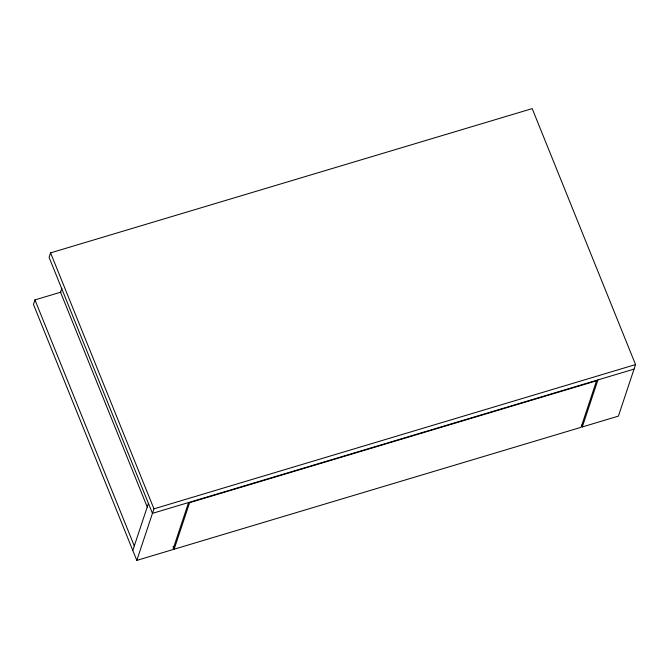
<?xml version="1.0" encoding="UTF-8"?>
<svg xmlns="http://www.w3.org/2000/svg" width="669" height="669" viewBox="0 0 669 669"><rect width="100%" height="100%" fill="white"/><g stroke="black" fill="none" stroke-linecap="round" stroke-linejoin="round"><path stroke-width="1" d="M60.979 292.11L34.947 299.904L33.45 304.42L136.81 560.388L172.928 549.567L188.574 502.536M581.553 425.141L582.281 426.947L618.407 416.126L635.55 364.58L532.19 108.612L50.593 252.874L49.096 257.381L152.457 513.357L634.053 369.096M61.849 288.289L60.536 292.244L147.356 507.269M132.788 550.436L148.434 503.397M136.81 560.388L153.954 508.841L50.593 252.874M174.132 549.207L189.611 502.687L596.556 380.786L581.077 427.307L174.132 549.207L173.037 546.498M582.281 426.947L597.927 379.908M153.954 508.841L635.55 364.58M34.947 299.904L134.293 545.921"/></g></svg>
